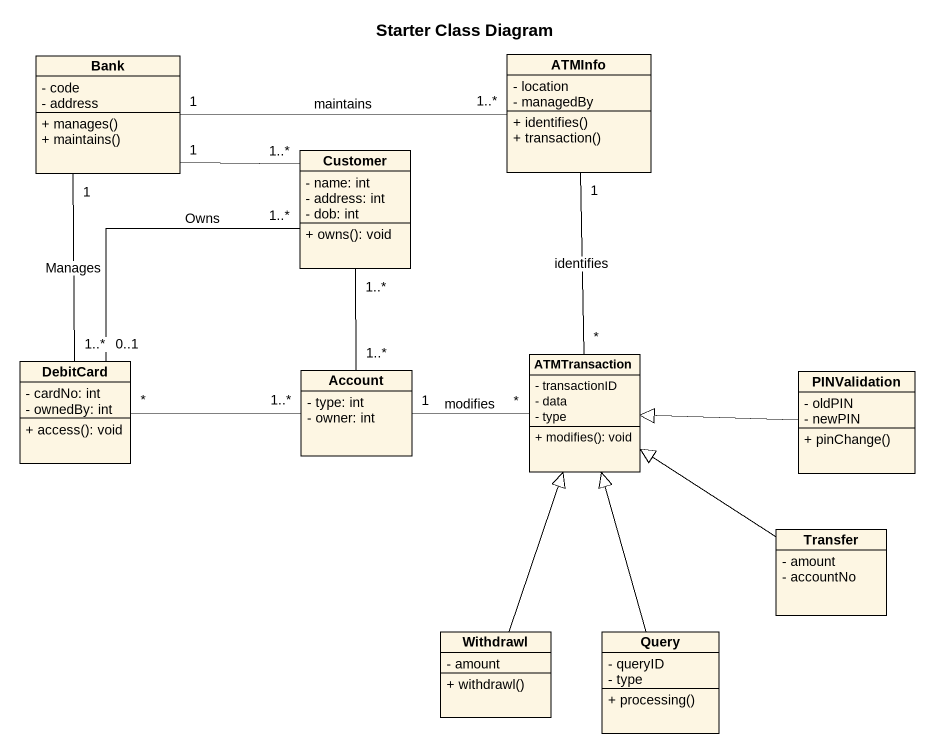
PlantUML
@startuml
title Starter Class Diagram
hide circle
hide empty members
skinparam classAttributeIconSize 0
class Bank {
  - code
  - address
  + manages()
  + maintains()
}
class ATMInfo {
  - location
  - managedBy
  + identifies()
  + transaction()
}
class Customer {
  - name: int
  - address: int
  - dob: int
  + owns(): void
}
class DebitCard {
  - cardNo: int
  - ownedBy: int
  + access(): void
}
class Account {
  - type: int
  - owner: int
}
class ATMTransaction {
  - transactionID
  - data
  - type
  + modifies(): void
}
class PINValidation {
  - oldPIN
  - newPIN
  + pinChange()
}
class Transfer {
  - amount
  - accountNo
}
class Withdrawl {
  - amount
  + withdrawl()
}
class Query {
  - queryID
  - type
  + processing()
}
Bank "1" -right- "1..*" ATMInfo : maintains
ATMInfo "1" -- "*" ATMTransaction : identifies
Customer "1..*" -left- "1" Bank
DebitCard "1..*" -up- "1" Bank : Manages
DebitCard "0..1" -up- "1..*" Customer : Owns
DebitCard "*" -right- "1..*" Account
Account "1..*" -up- "1..*" Customer
ATMTransaction "*" -left- "1" Account : modifies
PINValidation -left-|> ATMTransaction
Transfer -up-|> ATMTransaction
Withdrawl -up-|> ATMTransaction
Query -up-|> ATMTransaction
@enduml
